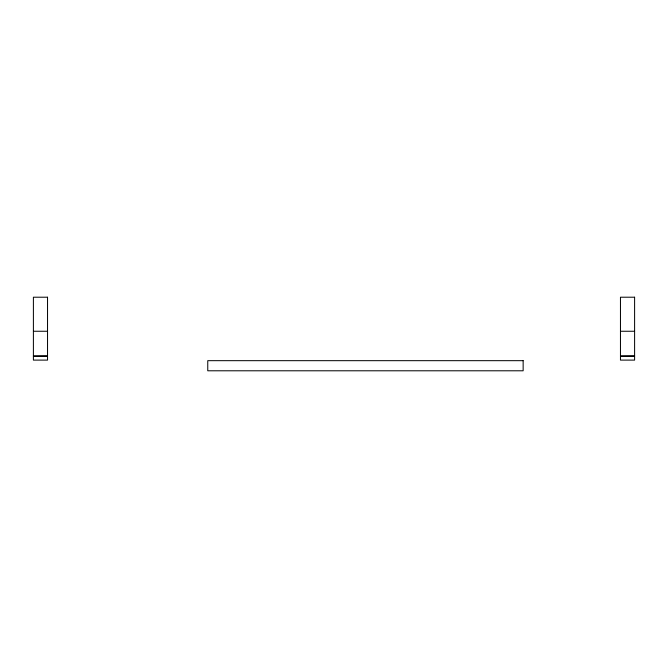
<?xml version="1.0" encoding="UTF-8"?>
<svg xmlns="http://www.w3.org/2000/svg" width="668" height="668" viewBox="0 0 668 668"><rect width="100%" height="100%" fill="white"/><g stroke="black" fill="none" stroke-linecap="round" stroke-linejoin="round"><path stroke-width="1" d="M33.4 356.178L47.537 356.061L33.4 356.061M620.463 356.178L634.6 356.061L620.463 356.061M33.4 331.253L47.537 331.253M620.463 331.253L634.6 331.253M47.537 297.21L33.4 297.21L33.4 360.11L47.537 360.11L47.537 297.21M634.6 297.21L620.463 297.21L620.463 360.11L634.6 360.11L634.6 297.21M523.144 360.67L207.756 360.67L207.756 370.79L523.144 370.79L523.144 360.67"/></g></svg>
